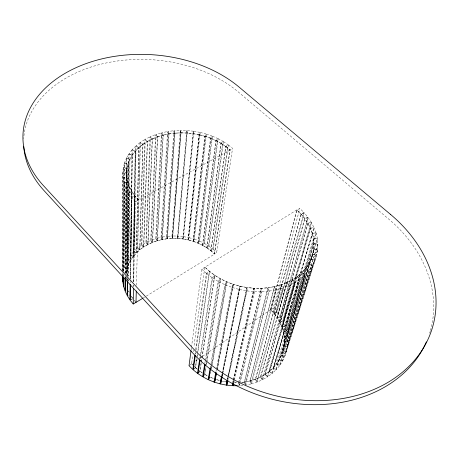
<?xml version="1.0" encoding="UTF-8"?>
<svg xmlns="http://www.w3.org/2000/svg" width="459" height="459" viewBox="0 0 459 459"><rect width="100%" height="100%" fill="white"/><g stroke="black" fill="none" stroke-linecap="round" stroke-linejoin="round"><path stroke-width="0.34" stroke-dasharray="2.29 1.72" d="M122.587 276.152L122.587 273.013M122.599 270.437L122.805 172.601L123.23 168.092L127.011 168.327L126.127 273.753M122.857 275.578L122.863 273.426M122.817 270.844L122.794 173.054L126.604 172.991L126.873 177.564L123.046 177.627M122.949 271.889L123.23 168.092M124.389 163.249L123.305 167.644L123.012 272.181L126.196 272.635L127.114 268.463L123.941 268.016L124.389 163.249L128.107 163.777L127 276.777M123.672 276.318L123.683 274.172M123.695 271.315L124.039 182.665L123.104 178.086L126.891 177.719L127.843 182.292L126.959 276.634M123.787 276.031L123.792 274.602M123.81 271.034L124.171 183.124L127.889 182.447L129.518 186.968L128.463 276.043M124.062 267.603L124.532 162.813L126.254 158.584L129.863 159.393L128.153 163.628L127.154 268.326L124.062 267.603L125.537 263.575L128.618 264.292L127.154 268.326M125.232 273.174L125.783 187.656L124.171 183.124M125.376 277.873L125.382 276.444M125.41 272.881L126.254 158.584M135.233 151.304L133.219 256.552L130.735 260.178L127.929 258.962L129.054 153.754L131.963 149.984L135.233 151.304L132.341 155.085L130.66 260.31L128.675 264.16L125.709 263.179L126.46 158.171L128.795 154.144L132.249 155.217L129.931 159.25L128.52 276.186M125.846 273.616L126.661 171.454M126.07 278.619L126.082 277.184M126.196 272.635L127.04 168.178L128.107 163.777M126.925 280.208L126.954 277.351M126.971 279.64L126.988 277.494M127.378 280.506L127.39 279.072M127.424 276.215L128.268 192.528L125.978 188.104L129.587 187.123L131.888 191.535L130.545 278.888M125.709 263.179L127.705 259.335L128.795 154.144M127.608 280.914L127.631 278.768M127.659 275.911L128.531 192.958L131.974 191.678L134.923 195.924L133.219 281.51M128.405 281.034L128.422 279.606M128.463 281.178L128.48 279.749M127.929 258.962L130.419 255.347L131.963 149.984M130.195 282.773L130.218 281.344M130.258 278.493L131.475 197.221L128.531 192.958M130.695 254.997L132.278 149.623L135.721 146.14L138.773 147.689L136.254 253.075L133.311 256.438L130.695 254.997L133.644 251.641L135.721 146.14M130.62 278.952L131.974 191.678M133.311 256.438L135.342 151.183L138.773 147.689M133.116 286.502L133.144 285.079M133.213 286.634L133.242 285.211M133.317 281.642L135.038 196.068L131.802 197.634L135.365 201.673L133.684 282.532M133.959 251.32L136.088 145.807L140.018 142.651L142.824 144.407L139.725 249.897L136.363 252.961L133.959 251.32L137.333 248.262L139.725 249.897M136.363 252.961L138.899 147.574L142.824 144.407M136.432 285.297L140.018 142.651M137.689 247.975L140.431 142.353L144.797 139.547L147.328 141.492L143.598 247.057L139.846 249.799L137.689 247.975L141.435 245.244L144.797 139.547M139.846 249.799L142.961 144.304L140.431 142.353M141.831 244.991L145.256 139.289L150.013 136.868L152.239 138.968L147.815 244.59L143.73 246.971L141.831 244.991L145.916 242.616L150.013 136.868M233.809 380.132L253.827 291.603L253.942 288.212L247.16 287.535L228.043 377.16M143.73 246.971L147.482 141.401L145.256 139.289M146.341 242.392L150.506 136.644L155.59 134.625L157.5 136.862L152.336 242.507L147.959 244.515L146.341 242.392L150.713 240.396L155.59 134.625M228.473 377.476L247.022 290.926L247.16 287.535M147.959 244.515L152.405 138.893L150.506 136.644M317.668 249.484L317.88 244.446L313.962 243.878L284.391 341.14L284.069 345.811L287.403 346.293L317.668 249.484L313.732 248.916L284.052 345.966L283.14 350.561L286.445 351.359L287.34 346.757L317.617 249.983L313.715 249.082L312.78 254.039L282.939 351.29M313.732 248.916L313.962 243.878M151.16 240.218L156.117 134.441L161.476 132.84L163.048 135.187L157.11 240.832L152.491 242.444L151.16 240.218L155.773 238.611L161.476 132.84M152.491 242.444L157.678 136.799L156.117 134.441M156.244 238.473L162.027 132.703L167.61 131.532L168.832 133.965L162.084 239.581L157.271 240.786L156.244 238.473L161.046 237.274L167.61 131.532M157.271 240.786L163.238 135.141L162.027 132.703M161.534 237.177L168.178 131.435L173.921 130.712L174.781 133.196L167.196 238.766L162.245 239.546L161.534 237.177L166.474 236.402L173.921 130.712M162.245 239.546L169.021 133.93L168.178 131.435M287.403 346.293L287.707 341.622L317.88 244.446M166.973 236.345L174.5 130.66L180.341 130.379L180.835 132.892L172.4 238.393L167.369 238.749L166.973 236.345L171.999 235.995L180.341 130.379M167.369 238.749L174.977 133.179L174.5 130.66M172.504 235.978L180.932 130.373L186.813 130.534L186.933 133.053L177.644 238.462L172.573 238.387L172.504 235.978L177.564 236.052L186.813 130.534M172.573 238.387L181.035 132.892L180.932 130.373M177.817 238.468L187.404 130.574L193.268 131.182L182.866 238.973L177.817 238.468L178.069 236.081L183.107 236.58L182.866 238.973M127.011 168.327L126.604 172.836L122.805 172.601M183.038 238.996L193.216 133.707L193.847 131.268L199.636 132.312L188.574 237.573L188.018 239.919L183.038 238.996L183.606 236.655L193.847 131.268M193.268 131.182L193.015 133.678L187.134 133.07L187.404 130.574M188.018 239.919L199.017 134.757L199.636 132.312M188.184 239.959L199.212 134.803L200.21 132.439L205.856 133.913L193.905 239.019L193.038 241.291L188.184 239.959L189.062 237.687L200.21 132.439M193.038 241.291L204.875 136.283L205.856 133.913M193.199 241.342L205.064 136.34L206.412 134.085L211.863 135.973L199.051 240.9L197.875 243.081L193.199 241.342L194.381 239.173L206.412 134.085M197.875 243.081L210.532 138.234L211.863 135.973M198.036 243.144L210.71 138.308L212.397 136.18L217.6 138.469L203.957 243.201L202.488 245.261L198.036 243.144L199.51 241.09L212.397 136.18M202.488 245.261L215.925 140.603L217.6 138.469M202.631 245.341L216.097 140.683L218.105 138.716L222.999 141.372L208.564 245.904L206.814 247.82L202.631 245.341L204.387 243.431L218.105 138.716M191.093 350.091L191.374 347.962M191.472 347.251L201.805 269.146L296.812 209.889A62.315 47.965 11.4 0 1 293.421 279.043A62.315 47.965 11.4 0 1 204.817 267.046L193.905 346.815M206.814 247.82L220.997 143.357L222.999 141.372M206.952 247.912L221.158 143.455L223.476 141.659L228.008 144.665L212.821 248.973L210.813 250.723L206.952 247.912L208.965 246.167L223.476 141.659M189.028 365.714L191.587 363.757L192.746 355.283M193.228 351.755L193.423 350.343M195.041 353.969L195.241 352.552M195.637 349.724L206.389 273.357L209.402 271.246L204.817 267.046M195.459 354.337L195.66 352.925M196.062 350.097L206.877 273.759L209.568 271.378L214.686 275.205L201.897 357.727M210.813 250.723L225.702 146.473L228.008 144.665M210.939 250.826L225.851 146.582L228.444 144.981L232.57 148.314L216.694 252.387L214.439 253.953L210.939 250.826L213.194 249.271L228.444 144.981M194.387 368.342L195.408 367.556L196.745 358.347M196.848 357.641L197.364 354.101M197.468 353.39L209.402 271.246M193.715 369.449L195.545 367.676L196.785 359.185M197.192 356.35L197.502 354.228M197.915 351.393L209.568 271.378M214.439 253.953L229.976 149.921L232.57 148.314M146.301 296.13L214.554 254.062L230.108 150.041A59.033 43.077 5.7 0 0 148.435 140.867A59.033 43.077 5.7 0 0 138.607 200.09L135.365 201.673M199.768 358.565L199.981 357.159M200.405 354.342L212.006 277.597L214.686 275.205M200.244 358.789L200.463 357.372M200.566 356.66L212.546 277.959L214.869 275.325L220.469 278.722L206.739 361.64M201.128 362.662L199.82 371.124L198.902 372.014M201.237 361.956L201.788 358.433M198.38 373.19L199.969 371.239L201.283 362.776M201.392 362.071L201.943 358.542M202.052 357.836L214.869 275.325M204.84 363.316L205.184 361.199M205.299 360.493L218.151 281.373L220.469 278.722M206.034 359.368L218.731 281.694L220.664 278.831L226.666 281.751L211.817 365.703M204.645 374.286L205.804 367.257M206.269 364.452L206.619 362.34M204.14 375.439L204.806 374.383L205.976 367.355M206.441 364.549L206.791 362.438M206.906 361.738L220.664 278.831M210.256 367.676L210.503 366.271M210.991 363.453L224.744 284.626L226.666 281.751M210.784 367.917L211.157 365.806M211.278 365.106L225.363 284.896L226.872 281.843L233.195 284.247L217.015 370.057M228.048 376.696L246.931 287.5L240.212 286.227L222.718 373.219M211.318 368.525L211.691 366.408M210.624 373.546L210.87 372.134M211.496 368.606L211.748 367.194M212.247 364.377L226.872 281.843M222.718 373.483L240.212 286.227M286.324 351.812L283.094 350.716L281.591 355.18L284.832 356.282L316.699 254.946L317.617 249.983M215.959 371.497L216.223 370.092M216.35 369.392L231.703 287.311L233.195 284.247M217.17 368.181L232.352 287.523L233.419 284.316L239.982 286.169L222.523 373.173M217.199 370.126L233.419 284.316M221.588 376.145L222.007 374.045M222.145 373.345L238.938 289.388L239.982 286.169M221.961 375.978L222.386 373.873M222.013 376.73L222.575 373.919M222.156 376.282L222.575 374.183M227.4 379.232L227.698 377.832M228.295 375.026L246.931 287.5M227.452 379.49L227.899 377.396M227.595 379.26L227.893 377.86M228.025 379.57L228.324 378.176M123.322 270.793L123.941 268.016M233.172 380.511L232.696 382.611A52.71 44.569 12.4 0 0 236.201 382.68M233.327 379.811L253.942 288.212M233.367 380.522L232.891 382.617L236.448 382.617M233.522 379.822L254.171 288.229L260.93 288.304L261.286 291.717L239.489 382.944M233.178 382.915L233.648 380.827M233.751 382.944L234.228 380.855M234.388 380.155L254.51 291.643L254.171 288.229M238.582 382.617L260.93 288.304M238.772 382.605L261.16 288.298L267.798 287.77L268.618 291.161L245.008 385.147M239.323 383.638L238.823 385.732L238.628 383.236M242.897 385.353L239.391 385.703L239.891 383.615M240.057 382.915L261.957 291.695L261.16 288.298M244.756 383.908L244.377 382.054L267.798 287.77M244.567 382.026L268.016 287.741L274.448 286.623L275.721 289.95L251.016 383.959L245.559 385.061L244.567 382.026L250.006 380.936L274.448 286.623M245.559 385.061L269.272 291.081L268.016 287.741M250.189 380.89L274.666 286.571L280.805 284.878L282.509 288.097L256.77 382.198L251.549 383.827L250.189 380.89L255.399 379.272L280.805 284.878M241.727 382.381A52.71 44.569 12.4 0 0 281.723 354.859A52.71 44.569 12.4 0 0 270.581 309.687L296.812 209.889M270.701 309.808L296.962 210.021L299.836 208.455L303.921 212.483L276.588 312.028L274.092 313.537L270.701 309.808L273.191 308.305L299.836 208.455M251.549 383.827L276.352 289.807L274.666 286.571M257.281 382.008L255.571 379.209L281.006 284.809L286.777 282.566L288.883 285.641L283.105 287.896L257.281 382.008L262.204 379.88L308.213 217.669L304.856 218.691L277.236 317.817L279.703 322.052L282.601 321.048L311.242 222.231L308.213 217.669M274.092 313.537L301.041 214.066L303.921 212.483M274.201 313.669L301.167 214.204L304.3 212.901L307.88 217.222L279.852 316.406L277.144 317.674L274.201 313.669L276.903 312.413L304.3 212.901M262.204 379.88L260.488 377.091L286.777 282.566M277.144 317.674L304.742 218.536L307.88 217.222M260.649 377.011L286.967 282.48L292.297 279.72L294.776 282.612L267.241 377.046L262.674 379.645L260.649 377.011L265.21 374.429L292.297 279.72M262.674 379.645L289.44 285.389L294.776 282.612M279.703 322.052L307.874 223.269L304.856 218.691M311.518 222.701L282.824 321.478L284.787 325.89L281.734 326.619L279.778 322.201L307.966 223.424L311.518 222.701L313.956 227.469L283.209 331.335L286.382 330.899L315.987 232.868L314.168 227.951L310.468 228.37L281.792 326.774L283.209 331.335M265.359 374.332L292.469 279.617L297.294 276.387L300.106 279.061L271.82 373.735L267.677 376.764L265.359 374.332L269.502 371.314L297.294 276.387M281.734 326.619L310.393 228.203L307.966 223.424M267.677 376.764L295.286 282.308L300.106 279.061M269.634 371.205L297.449 276.272L301.706 272.612L304.816 275.039L275.893 369.994L272.216 373.414L269.634 371.205L273.323 367.797L301.706 272.612M316.217 233.361L286.571 331.352L287.432 335.999L284.167 336.137L283.318 331.49L312.401 233.459L316.217 233.361L317.381 238.376L281.533 355.329L279.445 359.609L282.578 361.009L284.655 356.723L316.572 255.439L312.734 254.206L311.099 259.019L314.954 260.264M286.382 330.899L284.959 326.343L314.168 227.951M273.438 367.676L301.844 272.48L305.493 268.446L308.855 270.603L279.416 365.875L276.238 369.633L273.438 367.676L276.622 363.93L305.608 268.303L308.614 263.948L312.177 265.813L282.342 361.428L279.709 365.484L276.72 363.798L279.365 359.753L308.7 263.799L311.03 259.18L314.759 260.735L312.447 265.359L282.578 361.009M272.216 373.414L300.559 278.716L304.816 275.039M284.391 340.985L313.956 243.706L313.491 238.651L317.381 238.887L317.869 243.941L287.707 341.157L284.391 340.985L284.115 336.298L313.549 238.473L312.401 233.459M276.238 369.633L305.212 274.654L308.855 270.603M287.707 341.157L287.42 336.47L317.381 238.887M279.709 365.484L309.188 270.179L312.177 265.813M192.941 365.192A52.71 44.569 12.4 0 1 191.587 363.757L192.746 362.966M195.643 360.981L199.097 358.611M199.676 358.221L201.971 356.649M202.545 356.253L270.581 309.687M142.961 144.304L147.328 141.492M143.443 297.885L144.585 297.185M131.32 299.664L132.972 298.757M230.108 150.041L138.607 200.09L135.038 196.068M147.482 141.401L152.239 138.968M255.571 379.209L260.488 377.091M129.943 299.882L132.29 298.878M128.618 295.435L130.379 294.689M152.405 138.893L157.5 136.862M131.475 197.221L134.923 195.924M277.236 317.817L280.128 316.819L282.601 321.048M307.874 223.269L311.242 222.231M157.678 136.799L163.048 135.187M276.352 289.807L282.509 288.097M128.268 192.528L131.888 191.535M279.778 322.201L282.824 321.478M163.238 135.141L168.832 133.965M310.393 228.203L313.956 227.469M125.783 187.656L129.518 186.968M269.272 291.081L275.721 289.95M281.792 326.774L284.959 326.343M169.021 133.93L174.781 133.196M315.987 232.868L312.269 233.292L310.468 228.37M124.039 182.665L127.843 182.292M241.577 382.33L244.377 382.054M261.957 291.695L268.618 291.161M174.977 133.179L180.835 132.892M283.318 331.49L286.571 331.352M313.549 238.473L317.381 238.376M254.51 291.643L261.286 291.717M181.035 132.892L186.933 133.053M284.115 336.298L287.42 336.47M124.882 272.709L126.173 272.778M124.527 276.972L125.823 277.041M313.956 243.706L317.869 243.941M247.022 290.926L253.827 291.603M123.305 167.644L127.04 168.178M284.391 341.14L287.707 341.622M193.216 133.707L199.017 134.757M183.606 236.655L188.574 237.573M239.604 289.543L246.345 290.822M221.789 381.056L226.178 381.911M124.532 162.813L128.153 163.628M312.78 254.039L316.699 254.946M284.052 345.966L287.34 346.757M199.212 134.803L204.875 136.283M189.062 237.687L193.905 239.019M232.352 287.523L238.938 289.388M216.16 379.473L219.597 380.482M126.46 158.171L129.931 159.25M127.705 259.335L130.66 260.31M205.064 136.34L210.532 138.234M194.381 239.173L199.051 240.9M225.363 284.896L231.703 287.311M209.998 377.074L213.303 378.405M129.054 153.754L132.341 155.085M308.7 263.799L312.447 265.359M130.419 255.347L133.219 256.552M210.71 138.308L215.925 140.603M281.533 355.329L284.655 356.723M199.51 241.09L203.957 243.201M218.731 281.694L224.744 284.626M132.278 149.623L135.342 151.183M204.806 374.383L209.195 376.667M305.608 268.303L309.188 270.179M216.097 140.683L220.997 143.357M133.644 251.641L136.254 253.075M279.365 359.753L282.342 361.428M204.387 243.431L208.564 245.904M212.546 277.959L218.151 281.373M136.088 145.807L138.899 147.574M301.844 272.48L305.212 274.654M199.969 371.239L203.475 373.523M221.158 143.455L225.702 146.473M276.622 363.93L279.416 365.875M208.965 246.167L212.821 248.973M206.877 273.759L212.006 277.597M297.449 276.272L300.559 278.716M225.851 146.582L229.976 149.921M195.545 367.676L197.146 368.973M141.435 245.244L143.598 247.057M273.323 367.797L275.893 369.994M213.194 249.271L216.694 252.387M201.805 269.146L206.389 273.357M292.469 279.617L295.286 282.308M296.962 210.021L301.041 214.066M191.587 363.757L192.545 364.704M194.45 366.603L195.408 367.556M145.916 242.616L147.815 244.59M269.502 371.314L271.82 373.735M273.191 308.305L276.588 312.028M286.967 282.48L289.44 285.389M301.167 214.204L304.742 218.536M134.263 300.352L135.56 301.947A50.341 40.685 5 0 1 134.2 300.381M265.21 374.429L267.241 377.046M150.713 240.396L152.336 242.507M276.903 312.413L279.852 316.406M281.006 284.809L283.105 287.896M131.446 296.376L132.519 298.063M155.773 238.611L157.11 240.832M128.629 291.029L129.186 292.199M255.399 379.272L256.77 382.198M161.046 237.274L162.084 239.581M250.006 380.936L251.016 383.959M166.474 236.402L167.196 238.766M238.898 383.225L239.391 385.703M171.999 235.995L172.4 238.393M125.823 277.184L125.886 278.412M177.564 236.052L177.644 238.462M430.422 330.537A138.652 109.839 16.7 0 0 388.784 219.161L238.324 91.989A122.369 86.258 3.3 0 0 105.593 63.101A122.369 86.258 3.3 0 0 23.707 138.607M430.226 331.22A138.652 109.839 16.7 0 1 429.613 333.245M226.362 381.963A52.71 44.569 12.4 0 1 222.873 381.326M219.448 380.494A52.71 44.569 12.4 0 1 216.091 379.478M213.475 378.537A52.71 44.569 12.4 0 1 208.466 376.346M207.256 375.732A52.71 44.569 12.4 0 1 203.251 373.442M202.694 373.092A52.71 44.569 12.4 0 1 198.546 370.172M197.456 369.306A52.71 44.569 12.4 0 1 193.405 365.662M132.548 298.166A50.341 40.685 5 0 1 131.4 296.428M129.077 292.131A50.341 40.685 5 0 1 128.514 290.834M125.835 278.544A50.341 40.685 5 0 1 125.823 277.138M126.059 273.633A50.341 40.685 5 0 1 161.189 239.77A50.341 40.685 5 0 1 214.554 254.062"/><path stroke-width="0.69" d="M122.582 275.87L122.788 281.602M122.857 276.295L122.84 282.033L123.637 286.324L123.672 277.035M123.781 277.466L123.741 286.755L125.118 290.989L125.198 278.871M125.37 278.584L125.284 291.408L127.223 295.527L127.373 281.224M127.596 281.631L127.447 295.929L129.943 299.882L130.178 284.196M130.459 284.586L130.218 300.266L133.236 304.001L142.875 298.241M133.236 304.001L133.563 288.258M135.99 302.481L136.283 291.023M227.446 379.96L226.832 385.158L232.547 385.703L232.638 383.85M191.001 350.802L189.028 365.714L192.849 369.524L194.84 355.381M195.259 355.754L193.256 369.891L197.531 373.351L198.443 372.461M197.531 373.351L199.55 359.971M200.026 360.206L197.978 373.678L202.66 376.736L203.452 375.76M202.66 376.736L204.725 364.021M205.225 364.314L203.142 377.023L208.168 379.639L209.493 377.522M208.168 379.639L210.136 368.382M210.664 368.623L208.684 379.88L213.992 382.02L215.288 379.203L216.482 372.874M221.869 377.43L220.607 383.976L226.258 385.072L227.102 380.631M213.992 382.02L215.828 372.197M221.817 376.678L220.045 383.839L214.531 382.209L216.246 373.092M220.045 383.839L221.445 376.845M220.607 383.976L222.013 376.982M226.258 385.072L227.303 380.184M226.832 385.158L227.876 380.27M232.547 385.703L233.017 383.615M237.395 385.732L233.12 385.732L233.597 383.644M214.531 382.209L215.472 379.266M232.983 383.862L233.12 385.732M23.73 146.203A122.369 86.258 3.3 0 0 44.012 190.583L192.04 352.265A138.652 109.839 16.7 0 0 321.793 404.528A138.652 109.839 16.7 0 0 426.365 341.88M227.767 382.163A52.71 44.569 12.4 0 1 226.362 381.963M390.666 214.531L239.059 87.061A123.196 86.384 3.4 0 0 71.541 69.837A123.196 86.384 3.4 0 0 43.462 185.648L192.619 347.962A139.714 110.2 16.6 0 0 393.719 378.744A139.714 110.2 16.6 0 0 390.666 214.531"/></g></svg>
